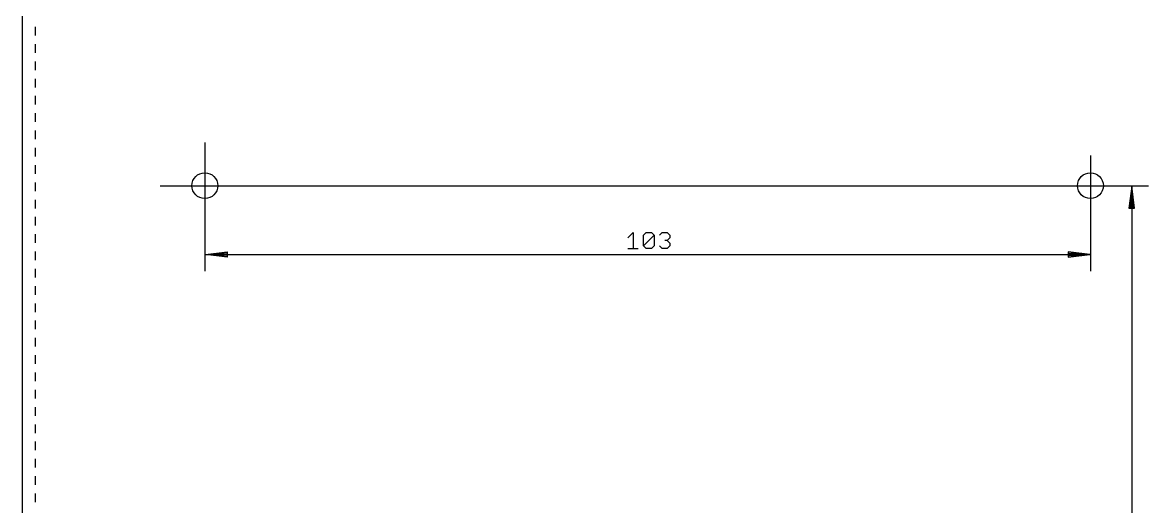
# Model space of a CAD drawing. Extents: x -84 to 369, y -36 to 256.
# Drawn here: x 0 to 130.9, y 53.7 to 110 of the extents above; entities that cross this region are included whole.
import ezdxf

# ---------------------------------------------------------------- set-up
doc = ezdxf.new("R2010")
doc.units = 0
doc.header["$MEASUREMENT"] = 0
doc.layers.add('20', color=7, linetype='CONTINUOUS', true_color=0xffffff)
doc.layers.add('47', color=140, linetype='CONTINUOUS', true_color=0x00bfff)

msp = doc.modelspace()

# ---------------------------------------------------------------- linework, layer by layer
at = {"layer": '20'}
for p, q in [((0, 0), (0, 240)), ((1.5, 108.45), (1.5, 109.4583)), ((1.5, 106.4417), (1.5, 107.45)), ((1.5, 104.4333), (1.5, 105.4417)), ((1.5, 102.425), (1.5, 103.4333)), ((1.5, 100.4167), (1.5, 101.425)), ((1.5, 98.4083), (1.5, 99.4167)), ((1.5, 96.4), (1.5, 97.4083)), ((1.5, 94.3917), (1.5, 95.4)), ((1.5, 92.3833), (1.5, 93.3917)), ((1.5, 90.375), (1.5, 91.3833)), ((1.5, 88.3667), (1.5, 89.375)), ((1.5, 86.3583), (1.5, 87.3667)), ((1.5, 84.35), (1.5, 85.3583)), ((1.5, 82.3417), (1.5, 83.35)), ((1.5, 80.3333), (1.5, 81.3417)), ((1.5, 78.325), (1.5, 79.3333)), ((1.5, 76.3167), (1.5, 77.325)), ((1.5, 74.3083), (1.5, 75.3167)), ((1.5, 72.3), (1.5, 73.3083)), ((1.5, 70.2917), (1.5, 71.3)), ((1.5, 68.2833), (1.5, 69.2917)), ((1.5, 66.275), (1.5, 67.2833)), ((1.5, 64.2667), (1.5, 65.275)), ((1.5, 62.2583), (1.5, 63.2667)), ((1.5, 60.25), (1.5, 61.2583)), ((1.5, 58.2417), (1.5, 59.25)), ((1.5, 56.2333), (1.5, 57.2417)), ((1.5, 54.225), (1.5, 55.2333))]:
    msp.add_line(p, q, dxfattribs=at)
for centre in [(21.2, 91), (124.2, 91)]:
    msp.add_circle(centre, 1.5, dxfattribs=at)
at = {"layer": '47'}
for p, q in [((21.2, 96), (21.2, 81.05)), ((124.2, 94.5), (124.2, 81.05)), ((16, 91), (130.95, 91)), ((129, 90.935), (128.6808, 88.4)), ((129, 90.935), (128.74, 88.4)), ((129, 90.935), (128.87, 88.4)), ((129, 90.935), (129, 10.065)), ((129.3192, 88.4), (129, 90.935)), ((129.13, 88.4), (129, 90.935)), ((129.26, 88.4), (129, 90.935)), ((128.6808, 88.4), (129.3192, 88.4)), ((70.3841, 84.939), (71.0005, 85.5554)), ((71.0005, 85.5554), (71.0005, 83.7062)), ((72.2256, 85.2472), (72.5338, 85.5554)), ((72.2256, 84.0144), (72.2256, 85.2472)), ((72.2256, 84.0144), (73.4584, 85.2472)), ((72.5338, 85.5554), (73.1502, 85.5554)), ((73.1502, 85.5554), (73.4584, 85.2472)), ((73.4584, 85.2472), (73.4584, 84.0144)), ((74.0672, 85.2472), (74.3754, 85.5554)), ((74.3754, 85.5554), (74.9918, 85.5554)), ((74.9918, 85.5554), (75.3, 85.2472)), ((75.3, 85.2472), (75.3, 84.939)), ((72.5338, 83.7062), (72.2256, 84.0144)), ((73.4584, 84.0144), (73.1502, 83.7062)), ((74.3754, 83.7062), (74.0672, 84.0144)), ((74.9918, 84.6308), (74.6836, 84.6308)), ((75.3, 84.939), (74.9918, 84.6308)), ((74.9918, 84.6308), (75.3, 84.3226)), ((75.3, 84.0144), (74.9918, 83.7062)), ((75.3, 84.3226), (75.3, 84.0144)), ((21.265, 83), (23.8, 83.3192)), ((21.265, 83), (23.8, 83.26)), ((21.265, 83), (23.8, 83.13)), ((21.265, 83), (124.135, 83)), ((23.8, 82.6808), (21.265, 83)), ((23.8, 82.87), (21.265, 83)), ((23.8, 82.74), (21.265, 83)), ((23.8, 83.3192), (23.8, 82.6808)), ((70.3841, 83.7062), (71.6168, 83.7062)), ((73.1502, 83.7062), (72.5338, 83.7062)), ((74.9918, 83.7062), (74.3754, 83.7062)), ((124.135, 83), (121.6, 83.3192)), ((121.6, 83.3192), (121.6, 82.6808)), ((124.135, 83), (121.6, 83.26)), ((124.135, 83), (121.6, 83.13)), ((121.6, 82.6808), (124.135, 83)), ((121.6, 82.87), (124.135, 83)), ((121.6, 82.74), (124.135, 83))]:
    msp.add_line(p, q, dxfattribs=at)

doc.saveas('drawing.dxf')
